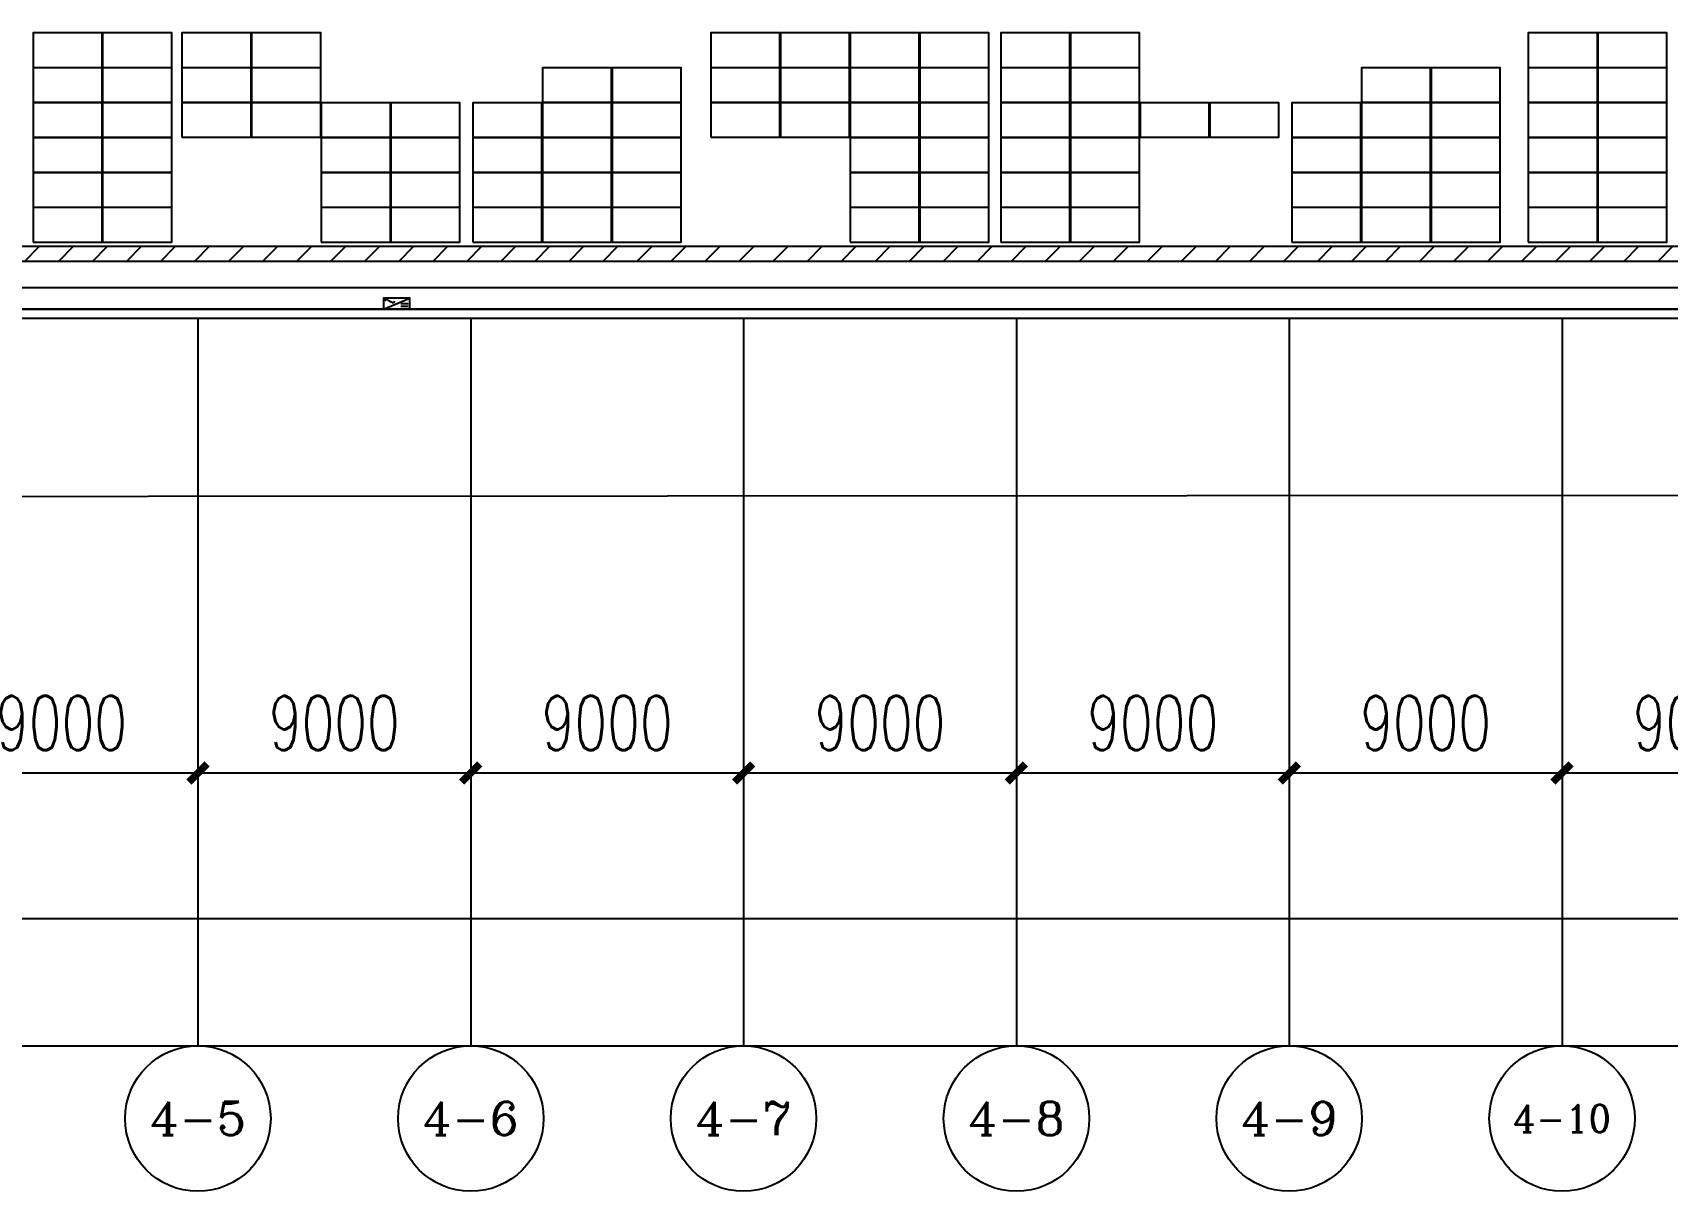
# Model space of a CAD drawing. Header units: millimetres. Extents: x 1218 to 2690, y 1163 to 1758.
# Drawn here: x 1766.8 to 1820.7, y 1307.3 to 1345.6 of the extents above; entities that cross this region are included whole.
import ezdxf
from ezdxf.enums import TextEntityAlignment as Align

# ---------------------------------------------------------------- set-up
doc = ezdxf.new("R2010")
doc.units = ezdxf.units.MM
for name, color, linetype in [('AXIS', 3, 'Continuous'), ('AXIS_TEXT', 7, 'Continuous'), ('PUB_DIM', 3, 'Continuous'), ('WALL', 9, 'Continuous'), ('单元区域外轮廓', 7, 'ByLayer'), ('屋脊线', 7, 'ByLayer'), ('电缆通道', 7, 'ByLayer'), ('组件', 7, 'ByLayer'), ('运维走道板', 1, 'Continuous'), ('逆变器', 7, 'ByLayer')]:
    doc.layers.add(name, color=color, linetype=linetype)
doc.styles.add('_TCH_AXIS', font='COMPLEX', dxfattribs={"bigfont": 'GBCBIG'})
doc.styles.add('_TCH_DIM_T3', font='SIMPLEX', dxfattribs={"width": 0.705882, "bigfont": 'GBCBIG'})
doc.styles.add('COMPLEX', font='COMPLEX')
doc.dimstyles.new('_TCH_ARCH&&600', dxfattribs={"dimtxt": 1785, "dimasz": 600, "dimexe": 1500, "dimexo": 1800, "dimgap": 757.5, "dimtad": 1, "dimdec": 0, "dimtxsty": '_TCH_DIM_T3', "dimblk": 'ARCHTICK', "dimcen": 2.5, "dimclrt": 7, "dimazin": 2, "dimtfac": 1, "dimtdec": 0, "dimtix": 1, "dimtmove": 2, "dimatfit": 3})

# ---------------------------------------------------------------- blocks, each defined once
blk = doc.blocks.new('_ArchTick')
at = {"color": 0, "linetype": 'ByBlock', "const_width": 0.4}
blk.add_lwpolyline([(-0.5, -0.5), (0.5, 0.5)], dxfattribs=at)
blk = doc.blocks.new('*D306')
at = {"layer": 'AXIS', "color": 0, "lineweight": -2, "transparency": 16777216}
for p, q in [((528760, 1863304), (528760, 1843804)), ((753760, 1863304), (753760, 1843804)), ((528760, 1845304), (753760, 1845304))]:
    blk.add_line(p, q, dxfattribs=at)
at = {"layer": 'Defpoints', "color": 0, "transparency": 16777216}
for p in [(528760, 1865104), (753760, 1865104), (753760, 1845304)]:
    blk.add_point(p, dxfattribs=at)
at = {"layer": 'AXIS', "color": 0, "lineweight": -2, "transparency": 16777216, "xscale": 600, "yscale": 600, "zscale": 600, "rotation": 180}
blk.add_blockref('_ArchTick', (528760, 1845304), dxfattribs=at)
at = {"layer": 'AXIS', "color": 0, "lineweight": -2, "transparency": 16777216, "xscale": 600, "yscale": 600, "zscale": 600}
blk.add_blockref('_ArchTick', (753760, 1845304), dxfattribs=at)
at = {"layer": 'AXIS', "color": 7, "transparency": 16777216, "insert": (641260, 1846954), "char_height": 1785, "attachment_point": 5, "style": '_TCH_DIM_T3'}
blk.add_mtext('\\A1;225000', dxfattribs=at)
blk = doc.blocks.new('*D310')
at = {"layer": 'AXIS', "color": 0, "lineweight": -2, "transparency": 16777216}
for p, q in [((555760, 1863304), (555760, 1848604)), ((564760, 1863304), (564760, 1848604)), ((555760, 1850104), (564760, 1850104))]:
    blk.add_line(p, q, dxfattribs=at)
at = {"layer": 'Defpoints', "color": 0, "transparency": 16777216}
for p in [(555760, 1865104), (564760, 1865104), (564760, 1850104)]:
    blk.add_point(p, dxfattribs=at)
at = {"layer": 'AXIS', "color": 0, "lineweight": -2, "transparency": 16777216, "xscale": 600, "yscale": 600, "zscale": 600, "rotation": 180}
blk.add_blockref('_ArchTick', (555760, 1850104), dxfattribs=at)
at = {"layer": 'AXIS', "color": 0, "lineweight": -2, "transparency": 16777216, "xscale": 600, "yscale": 600, "zscale": 600}
blk.add_blockref('_ArchTick', (564760, 1850104), dxfattribs=at)
at = {"layer": 'AXIS', "color": 7, "transparency": 16777216, "insert": (560260, 1851754), "char_height": 1785, "attachment_point": 5, "style": '_TCH_DIM_T3'}
blk.add_mtext('\\A1;9000', dxfattribs=at)
blk = doc.blocks.new('*D311')
at = {"layer": 'AXIS', "color": 0, "lineweight": -2, "transparency": 16777216}
for p, q in [((564760, 1863304), (564760, 1848604)), ((573760, 1863304), (573760, 1848604)), ((564760, 1850104), (573760, 1850104))]:
    blk.add_line(p, q, dxfattribs=at)
at = {"layer": 'Defpoints', "color": 0, "transparency": 16777216}
for p in [(564760, 1865104), (573760, 1865104), (573760, 1850104)]:
    blk.add_point(p, dxfattribs=at)
at = {"layer": 'AXIS', "color": 0, "lineweight": -2, "transparency": 16777216, "xscale": 600, "yscale": 600, "zscale": 600, "rotation": 180}
blk.add_blockref('_ArchTick', (564760, 1850104), dxfattribs=at)
at = {"layer": 'AXIS', "color": 0, "lineweight": -2, "transparency": 16777216, "xscale": 600, "yscale": 600, "zscale": 600}
blk.add_blockref('_ArchTick', (573760, 1850104), dxfattribs=at)
at = {"layer": 'AXIS', "color": 7, "transparency": 16777216, "insert": (569260, 1851754), "char_height": 1785, "attachment_point": 5, "style": '_TCH_DIM_T3'}
blk.add_mtext('\\A1;9000', dxfattribs=at)
blk = doc.blocks.new('*D312')
at = {"layer": 'AXIS', "color": 0, "lineweight": -2, "transparency": 16777216}
for p, q in [((573760, 1863304), (573760, 1848604)), ((582760, 1863304), (582760, 1848604)), ((573760, 1850104), (582760, 1850104))]:
    blk.add_line(p, q, dxfattribs=at)
at = {"layer": 'Defpoints', "color": 0, "transparency": 16777216}
for p in [(573760, 1865104), (582760, 1865104), (582760, 1850104)]:
    blk.add_point(p, dxfattribs=at)
at = {"layer": 'AXIS', "color": 0, "lineweight": -2, "transparency": 16777216, "xscale": 600, "yscale": 600, "zscale": 600, "rotation": 180}
blk.add_blockref('_ArchTick', (573760, 1850104), dxfattribs=at)
at = {"layer": 'AXIS', "color": 0, "lineweight": -2, "transparency": 16777216, "xscale": 600, "yscale": 600, "zscale": 600}
blk.add_blockref('_ArchTick', (582760, 1850104), dxfattribs=at)
at = {"layer": 'AXIS', "color": 7, "transparency": 16777216, "insert": (578260, 1851754), "char_height": 1785, "attachment_point": 5, "style": '_TCH_DIM_T3'}
blk.add_mtext('\\A1;9000', dxfattribs=at)
blk = doc.blocks.new('*D313')
at = {"layer": 'AXIS', "color": 0, "lineweight": -2, "transparency": 16777216}
for p, q in [((582760, 1863304), (582760, 1848604)), ((591760, 1863304), (591760, 1848604)), ((582760, 1850104), (591760, 1850104))]:
    blk.add_line(p, q, dxfattribs=at)
at = {"layer": 'Defpoints', "color": 0, "transparency": 16777216}
for p in [(582760, 1865104), (591760, 1865104), (591760, 1850104)]:
    blk.add_point(p, dxfattribs=at)
at = {"layer": 'AXIS', "color": 0, "lineweight": -2, "transparency": 16777216, "xscale": 600, "yscale": 600, "zscale": 600, "rotation": 180}
blk.add_blockref('_ArchTick', (582760, 1850104), dxfattribs=at)
at = {"layer": 'AXIS', "color": 0, "lineweight": -2, "transparency": 16777216, "xscale": 600, "yscale": 600, "zscale": 600}
blk.add_blockref('_ArchTick', (591760, 1850104), dxfattribs=at)
at = {"layer": 'AXIS', "color": 7, "transparency": 16777216, "insert": (587260, 1851754), "char_height": 1785, "attachment_point": 5, "style": '_TCH_DIM_T3'}
blk.add_mtext('\\A1;9000', dxfattribs=at)
blk = doc.blocks.new('*D314')
at = {"layer": 'AXIS', "color": 0, "lineweight": -2, "transparency": 16777216}
for p, q in [((591760, 1863304), (591760, 1848604)), ((600760, 1863304), (600760, 1848604)), ((591760, 1850104), (600760, 1850104))]:
    blk.add_line(p, q, dxfattribs=at)
at = {"layer": 'Defpoints', "color": 0, "transparency": 16777216}
for p in [(591760, 1865104), (600760, 1865104), (600760, 1850104)]:
    blk.add_point(p, dxfattribs=at)
at = {"layer": 'AXIS', "color": 0, "lineweight": -2, "transparency": 16777216, "xscale": 600, "yscale": 600, "zscale": 600, "rotation": 180}
blk.add_blockref('_ArchTick', (591760, 1850104), dxfattribs=at)
at = {"layer": 'AXIS', "color": 0, "lineweight": -2, "transparency": 16777216, "xscale": 600, "yscale": 600, "zscale": 600}
blk.add_blockref('_ArchTick', (600760, 1850104), dxfattribs=at)
at = {"layer": 'AXIS', "color": 7, "transparency": 16777216, "insert": (596260, 1851754), "char_height": 1785, "attachment_point": 5, "style": '_TCH_DIM_T3'}
blk.add_mtext('\\A1;9000', dxfattribs=at)
blk = doc.blocks.new('*D315')
at = {"layer": 'AXIS', "color": 0, "lineweight": -2, "transparency": 16777216}
for p, q in [((600760, 1863304), (600760, 1848604)), ((609760, 1863304), (609760, 1848604)), ((600760, 1850104), (609760, 1850104))]:
    blk.add_line(p, q, dxfattribs=at)
at = {"layer": 'Defpoints', "color": 0, "transparency": 16777216}
for p in [(600760, 1865104), (609760, 1865104), (609760, 1850104)]:
    blk.add_point(p, dxfattribs=at)
at = {"layer": 'AXIS', "color": 0, "lineweight": -2, "transparency": 16777216, "xscale": 600, "yscale": 600, "zscale": 600, "rotation": 180}
blk.add_blockref('_ArchTick', (600760, 1850104), dxfattribs=at)
at = {"layer": 'AXIS', "color": 0, "lineweight": -2, "transparency": 16777216, "xscale": 600, "yscale": 600, "zscale": 600}
blk.add_blockref('_ArchTick', (609760, 1850104), dxfattribs=at)
at = {"layer": 'AXIS', "color": 7, "transparency": 16777216, "insert": (605260, 1851754), "char_height": 1785, "attachment_point": 5, "style": '_TCH_DIM_T3'}
blk.add_mtext('\\A1;9000', dxfattribs=at)
blk = doc.blocks.new('*D316')
at = {"layer": 'AXIS', "color": 0, "lineweight": -2, "transparency": 16777216}
for p, q in [((609760, 1863304), (609760, 1848604)), ((618760, 1863304), (618760, 1848604)), ((609760, 1850104), (618760, 1850104))]:
    blk.add_line(p, q, dxfattribs=at)
at = {"layer": 'Defpoints', "color": 0, "transparency": 16777216}
for p in [(609760, 1865104), (618760, 1865104), (618760, 1850104)]:
    blk.add_point(p, dxfattribs=at)
at = {"layer": 'AXIS', "color": 0, "lineweight": -2, "transparency": 16777216, "xscale": 600, "yscale": 600, "zscale": 600, "rotation": 180}
blk.add_blockref('_ArchTick', (609760, 1850104), dxfattribs=at)
at = {"layer": 'AXIS', "color": 0, "lineweight": -2, "transparency": 16777216, "xscale": 600, "yscale": 600, "zscale": 600}
blk.add_blockref('_ArchTick', (618760, 1850104), dxfattribs=at)
at = {"layer": 'AXIS', "color": 7, "transparency": 16777216, "insert": (614260, 1851754), "char_height": 1785, "attachment_point": 5, "style": '_TCH_DIM_T3'}
blk.add_mtext('\\A1;9000', dxfattribs=at)
blk = doc.blocks.new('*D152')
at = {"layer": 'Defpoints', "color": 0, "transparency": 16777216}
for p in [(78160, 1865104), (1243360, 1865104), (1243360, 1841104)]:
    blk.add_point(p, dxfattribs=at)
at = {"layer": 'PUB_DIM', "color": 0, "lineweight": -2, "transparency": 16777216}
for p, q in [((78160, 1863304), (78160, 1839604)), ((1243360, 1863304), (1243360, 1839604)), ((78160, 1841104), (1243360, 1841104))]:
    blk.add_line(p, q, dxfattribs=at)
at = {"layer": 'PUB_DIM', "color": 0, "lineweight": -2, "transparency": 16777216, "xscale": 600, "yscale": 600, "zscale": 600, "rotation": 180}
blk.add_blockref('_ArchTick', (78160, 1841104), dxfattribs=at)
at = {"layer": 'PUB_DIM', "color": 0, "lineweight": -2, "transparency": 16777216, "xscale": 600, "yscale": 600, "zscale": 600}
blk.add_blockref('_ArchTick', (1243360, 1841104), dxfattribs=at)
at = {"layer": 'PUB_DIM', "color": 7, "transparency": 16777216, "insert": (660760, 1842754), "char_height": 1785, "attachment_point": 5, "style": '_TCH_DIM_T3'}
blk.add_mtext('\\A1;1165200', dxfattribs=at)
blk = doc.blocks.new('_AXISO')
blk.add_circle((0, 0), 0.5)
at = {"layer": 'AXIS_TEXT', "style": 'COMPLEX', "width": 1.041667}
blk.add_attdef('A', text='', height=0.56, dxfattribs=at).set_placement((-0.25, -0.28), (0.25, -0.28), align=Align.FIT)
blk = doc.blocks.new('*D401')
at = {"layer": 'AXIS', "color": 0, "lineweight": -2, "transparency": 16777216}
for p, q in [((528760, 1863304), (528760, 1843804)), ((753760, 1863304), (753760, 1843804)), ((528760, 1845304), (753760, 1845304))]:
    blk.add_line(p, q, dxfattribs=at)
at = {"layer": 'Defpoints', "color": 0, "transparency": 16777216}
for p in [(528760, 1865104), (753760, 1865104), (753760, 1845304)]:
    blk.add_point(p, dxfattribs=at)
at = {"layer": 'AXIS', "color": 0, "lineweight": -2, "transparency": 16777216, "xscale": 600, "yscale": 600, "zscale": 600, "rotation": 180}
blk.add_blockref('_ArchTick', (528760, 1845304), dxfattribs=at)
at = {"layer": 'AXIS', "color": 0, "lineweight": -2, "transparency": 16777216, "xscale": 600, "yscale": 600, "zscale": 600}
blk.add_blockref('_ArchTick', (753760, 1845304), dxfattribs=at)
at = {"layer": 'AXIS', "color": 7, "transparency": 16777216, "insert": (641260, 1846954), "char_height": 1785, "attachment_point": 5, "style": '_TCH_DIM_T3'}
blk.add_mtext('\\A1;225000', dxfattribs=at)
blk = doc.blocks.new('*D405')
at = {"layer": 'AXIS', "color": 0, "lineweight": -2, "transparency": 16777216}
for p, q in [((555760, 1863304), (555760, 1848604)), ((564760, 1863304), (564760, 1848604)), ((555760, 1850104), (564760, 1850104))]:
    blk.add_line(p, q, dxfattribs=at)
at = {"layer": 'Defpoints', "color": 0, "transparency": 16777216}
for p in [(555760, 1865104), (564760, 1865104), (564760, 1850104)]:
    blk.add_point(p, dxfattribs=at)
at = {"layer": 'AXIS', "color": 0, "lineweight": -2, "transparency": 16777216, "xscale": 600, "yscale": 600, "zscale": 600, "rotation": 180}
blk.add_blockref('_ArchTick', (555760, 1850104), dxfattribs=at)
at = {"layer": 'AXIS', "color": 0, "lineweight": -2, "transparency": 16777216, "xscale": 600, "yscale": 600, "zscale": 600}
blk.add_blockref('_ArchTick', (564760, 1850104), dxfattribs=at)
at = {"layer": 'AXIS', "color": 7, "transparency": 16777216, "insert": (560260, 1851754), "char_height": 1785, "attachment_point": 5, "style": '_TCH_DIM_T3'}
blk.add_mtext('\\A1;9000', dxfattribs=at)
blk = doc.blocks.new('*D406')
at = {"layer": 'AXIS', "color": 0, "lineweight": -2, "transparency": 16777216}
for p, q in [((564760, 1863304), (564760, 1848604)), ((573760, 1863304), (573760, 1848604)), ((564760, 1850104), (573760, 1850104))]:
    blk.add_line(p, q, dxfattribs=at)
at = {"layer": 'Defpoints', "color": 0, "transparency": 16777216}
for p in [(564760, 1865104), (573760, 1865104), (573760, 1850104)]:
    blk.add_point(p, dxfattribs=at)
at = {"layer": 'AXIS', "color": 0, "lineweight": -2, "transparency": 16777216, "xscale": 600, "yscale": 600, "zscale": 600, "rotation": 180}
blk.add_blockref('_ArchTick', (564760, 1850104), dxfattribs=at)
at = {"layer": 'AXIS', "color": 0, "lineweight": -2, "transparency": 16777216, "xscale": 600, "yscale": 600, "zscale": 600}
blk.add_blockref('_ArchTick', (573760, 1850104), dxfattribs=at)
at = {"layer": 'AXIS', "color": 7, "transparency": 16777216, "insert": (569260, 1851754), "char_height": 1785, "attachment_point": 5, "style": '_TCH_DIM_T3'}
blk.add_mtext('\\A1;9000', dxfattribs=at)
blk = doc.blocks.new('*D407')
at = {"layer": 'AXIS', "color": 0, "lineweight": -2, "transparency": 16777216}
for p, q in [((573760, 1863304), (573760, 1848604)), ((582760, 1863304), (582760, 1848604)), ((573760, 1850104), (582760, 1850104))]:
    blk.add_line(p, q, dxfattribs=at)
at = {"layer": 'Defpoints', "color": 0, "transparency": 16777216}
for p in [(573760, 1865104), (582760, 1865104), (582760, 1850104)]:
    blk.add_point(p, dxfattribs=at)
at = {"layer": 'AXIS', "color": 0, "lineweight": -2, "transparency": 16777216, "xscale": 600, "yscale": 600, "zscale": 600, "rotation": 180}
blk.add_blockref('_ArchTick', (573760, 1850104), dxfattribs=at)
at = {"layer": 'AXIS', "color": 0, "lineweight": -2, "transparency": 16777216, "xscale": 600, "yscale": 600, "zscale": 600}
blk.add_blockref('_ArchTick', (582760, 1850104), dxfattribs=at)
at = {"layer": 'AXIS', "color": 7, "transparency": 16777216, "insert": (578260, 1851754), "char_height": 1785, "attachment_point": 5, "style": '_TCH_DIM_T3'}
blk.add_mtext('\\A1;9000', dxfattribs=at)
blk = doc.blocks.new('*D408')
at = {"layer": 'AXIS', "color": 0, "lineweight": -2, "transparency": 16777216}
for p, q in [((582760, 1863304), (582760, 1848604)), ((591760, 1863304), (591760, 1848604)), ((582760, 1850104), (591760, 1850104))]:
    blk.add_line(p, q, dxfattribs=at)
at = {"layer": 'Defpoints', "color": 0, "transparency": 16777216}
for p in [(582760, 1865104), (591760, 1865104), (591760, 1850104)]:
    blk.add_point(p, dxfattribs=at)
at = {"layer": 'AXIS', "color": 0, "lineweight": -2, "transparency": 16777216, "xscale": 600, "yscale": 600, "zscale": 600, "rotation": 180}
blk.add_blockref('_ArchTick', (582760, 1850104), dxfattribs=at)
at = {"layer": 'AXIS', "color": 0, "lineweight": -2, "transparency": 16777216, "xscale": 600, "yscale": 600, "zscale": 600}
blk.add_blockref('_ArchTick', (591760, 1850104), dxfattribs=at)
at = {"layer": 'AXIS', "color": 7, "transparency": 16777216, "insert": (587260, 1851754), "char_height": 1785, "attachment_point": 5, "style": '_TCH_DIM_T3'}
blk.add_mtext('\\A1;9000', dxfattribs=at)
blk = doc.blocks.new('*D409')
at = {"layer": 'AXIS', "color": 0, "lineweight": -2, "transparency": 16777216}
for p, q in [((591760, 1863304), (591760, 1848604)), ((600760, 1863304), (600760, 1848604)), ((591760, 1850104), (600760, 1850104))]:
    blk.add_line(p, q, dxfattribs=at)
at = {"layer": 'Defpoints', "color": 0, "transparency": 16777216}
for p in [(591760, 1865104), (600760, 1865104), (600760, 1850104)]:
    blk.add_point(p, dxfattribs=at)
at = {"layer": 'AXIS', "color": 0, "lineweight": -2, "transparency": 16777216, "xscale": 600, "yscale": 600, "zscale": 600, "rotation": 180}
blk.add_blockref('_ArchTick', (591760, 1850104), dxfattribs=at)
at = {"layer": 'AXIS', "color": 0, "lineweight": -2, "transparency": 16777216, "xscale": 600, "yscale": 600, "zscale": 600}
blk.add_blockref('_ArchTick', (600760, 1850104), dxfattribs=at)
at = {"layer": 'AXIS', "color": 7, "transparency": 16777216, "insert": (596260, 1851754), "char_height": 1785, "attachment_point": 5, "style": '_TCH_DIM_T3'}
blk.add_mtext('\\A1;9000', dxfattribs=at)
blk = doc.blocks.new('*D410')
at = {"layer": 'AXIS', "color": 0, "lineweight": -2, "transparency": 16777216}
for p, q in [((600760, 1863304), (600760, 1848604)), ((609760, 1863304), (609760, 1848604)), ((600760, 1850104), (609760, 1850104))]:
    blk.add_line(p, q, dxfattribs=at)
at = {"layer": 'Defpoints', "color": 0, "transparency": 16777216}
for p in [(600760, 1865104), (609760, 1865104), (609760, 1850104)]:
    blk.add_point(p, dxfattribs=at)
at = {"layer": 'AXIS', "color": 0, "lineweight": -2, "transparency": 16777216, "xscale": 600, "yscale": 600, "zscale": 600, "rotation": 180}
blk.add_blockref('_ArchTick', (600760, 1850104), dxfattribs=at)
at = {"layer": 'AXIS', "color": 0, "lineweight": -2, "transparency": 16777216, "xscale": 600, "yscale": 600, "zscale": 600}
blk.add_blockref('_ArchTick', (609760, 1850104), dxfattribs=at)
at = {"layer": 'AXIS', "color": 7, "transparency": 16777216, "insert": (605260, 1851754), "char_height": 1785, "attachment_point": 5, "style": '_TCH_DIM_T3'}
blk.add_mtext('\\A1;9000', dxfattribs=at)
blk = doc.blocks.new('*D411')
at = {"layer": 'AXIS', "color": 0, "lineweight": -2, "transparency": 16777216}
for p, q in [((609760, 1863304), (609760, 1848604)), ((618760, 1863304), (618760, 1848604)), ((609760, 1850104), (618760, 1850104))]:
    blk.add_line(p, q, dxfattribs=at)
at = {"layer": 'Defpoints', "color": 0, "transparency": 16777216}
for p in [(609760, 1865104), (618760, 1865104), (618760, 1850104)]:
    blk.add_point(p, dxfattribs=at)
at = {"layer": 'AXIS', "color": 0, "lineweight": -2, "transparency": 16777216, "xscale": 600, "yscale": 600, "zscale": 600, "rotation": 180}
blk.add_blockref('_ArchTick', (609760, 1850104), dxfattribs=at)
at = {"layer": 'AXIS', "color": 0, "lineweight": -2, "transparency": 16777216, "xscale": 600, "yscale": 600, "zscale": 600}
blk.add_blockref('_ArchTick', (618760, 1850104), dxfattribs=at)
at = {"layer": 'AXIS', "color": 7, "transparency": 16777216, "insert": (614260, 1851754), "char_height": 1785, "attachment_point": 5, "style": '_TCH_DIM_T3'}
blk.add_mtext('\\A1;9000', dxfattribs=at)
blk = doc.blocks.new('*D569')
at = {"layer": 'Defpoints', "color": 0, "transparency": 16777216}
for p in [(78160, 1865104), (1243360, 1865104), (1243360, 1841104)]:
    blk.add_point(p, dxfattribs=at)
at = {"layer": 'PUB_DIM', "color": 0, "lineweight": -2, "transparency": 16777216}
for p, q in [((78160, 1863304), (78160, 1839604)), ((1243360, 1863304), (1243360, 1839604)), ((78160, 1841104), (1243360, 1841104))]:
    blk.add_line(p, q, dxfattribs=at)
at = {"layer": 'PUB_DIM', "color": 0, "lineweight": -2, "transparency": 16777216, "xscale": 600, "yscale": 600, "zscale": 600, "rotation": 180}
blk.add_blockref('_ArchTick', (78160, 1841104), dxfattribs=at)
at = {"layer": 'PUB_DIM', "color": 0, "lineweight": -2, "transparency": 16777216, "xscale": 600, "yscale": 600, "zscale": 600}
blk.add_blockref('_ArchTick', (1243360, 1841104), dxfattribs=at)
at = {"layer": 'PUB_DIM', "color": 7, "transparency": 16777216, "insert": (660760, 1842754), "char_height": 1785, "attachment_point": 5, "style": '_TCH_DIM_T3'}
blk.add_mtext('\\A1;1165200', dxfattribs=at)
blk = doc.blocks.new('*U582')
at = {"layer": '单元区域外轮廓', "color": 2}
blk.add_polyline3d([(582600, -78700, 12000), (-582600, -78700, 12000), (-582600, 78700, 12000), (582600, 78700, 12000)], close=True, dxfattribs=at)
at = {"flags": 1}
for tag in ['unit_id', 'unit_name', 'parapet_height', 'ground_elevation', 'is_enable_parapet']:
    blk.add_attdef(tag, (0, 0), '', height=2.5, dxfattribs=at)
blk = doc.blocks.new('*U583')
at = {"layer": '屋脊线', "color": 30}
blk.add_line((-582600, -78700, 12000), (582600, -78700, 12000), dxfattribs=at)
at = {"flags": 1}
for tag in ['unit_id', 'unit_name']:
    blk.add_attdef(tag, (0, 0), '', height=2.5, dxfattribs=at)
blk = doc.blocks.new('*U584')
at = {"color": 0}
blk.add_polyline3d([(0, 0, 0), (227.8, 0, 0), (227.8, 113.3, 5.8), (0, 113.3, 5.8)], close=True, dxfattribs=at)
at = {"flags": 1}
for tag in ['mounting-hole-spacing1', 'mounting-hole-spacing2', 'module-material', 'vmpo', 'voco', 'silicon-material', 'panel-length', 'panel-width', 'panel-height', 'userid', 'theme', 'note', 'name', 'pmax', 'company-name', 'id', 'impo', 'isco']:
    blk.add_attdef(tag, (0, 0), '', height=2.5, dxfattribs=at)
blk = doc.blocks.new('*U585')
at = {"layer": '组件', "color": 110}
for p in [(-10144.1, -7072.3, 1250.6), (-9914.3, -7072.3, 1250.6), (-10144.1, -7187.5, 1244.7), (-9914.3, -7187.5, 1244.7), (-9652.7, -7187.5, 1244.7), (-10144.1, -7302.8, 1238.8), (-9914.3, -7302.8, 1238.8), (-9652.7, -7302.8, 1238.8), (-10144.1, -7418, 1233), (-9914.3, -7418, 1233), (-10144.1, -7533.3, 1227.1), (-9914.3, -7533.3, 1227.1), (-10144.1, -7648.5, 1221.3), (-9914.3, -7648.5, 1221.3)]:
    blk.add_blockref('*U584', p, dxfattribs=at)
at = {"layer": '组件', "color": 180}
for p in [(-9652.7, -7072.3, 1250.6), (-9422.9, -7072.3, 1250.6), (-7908.2, -7072.3, 1250.6), (-7678.4, -7072.3, 1250.6), (-7448.6, -7072.3, 1250.6), (-7218.8, -7072.3, 1250.6), (-6951, -7072.3, 1250.6), (-6721.2, -7072.3, 1250.6), (-5211.4, -7072.3, 1250.6), (-4981.6, -7072.3, 1250.6), (-9422.9, -7187.5, 1244.7), (-8463.7, -7187.5, 1244.7), (-8233.9, -7187.5, 1244.7), (-7908.2, -7187.5, 1244.7), (-7678.4, -7187.5, 1244.7), (-7448.6, -7187.5, 1244.7), (-7218.8, -7187.5, 1244.7), (-6951, -7187.5, 1244.7), (-6721.2, -7187.5, 1244.7), (-5762, -7187.5, 1244.7), (-5532.2, -7187.5, 1244.7), (-5211.4, -7187.5, 1244.7), (-4981.6, -7187.5, 1244.7), (-9422.9, -7302.8, 1238.8), (-9193.1, -7302.8, 1238.8), (-8963.3, -7302.8, 1238.8), (-8693.5, -7302.8, 1238.8), (-8463.7, -7302.8, 1238.8), (-8233.9, -7302.8, 1238.8), (-7908.2, -7302.8, 1238.8), (-7678.4, -7302.8, 1238.8), (-7448.6, -7302.8, 1238.8), (-7218.8, -7302.8, 1238.8), (-6951, -7302.8, 1238.8), (-6721.2, -7302.8, 1238.8), (-6491.4, -7302.8, 1238.8), (-6261.6, -7302.8, 1238.8), (-5991.8, -7302.8, 1238.8), (-5762, -7302.8, 1238.8), (-5532.2, -7302.8, 1238.8), (-5211.4, -7302.8, 1238.8), (-4981.6, -7302.8, 1238.8), (-9193.1, -7418, 1233), (-8963.3, -7418, 1233), (-8693.5, -7418, 1233), (-8463.7, -7418, 1233), (-8233.9, -7418, 1233), (-7448.6, -7418, 1233), (-7218.8, -7418, 1233), (-6951, -7418, 1233), (-6721.2, -7418, 1233), (-5991.8, -7418, 1233), (-5762, -7418, 1233), (-5532.2, -7418, 1233), (-5211.4, -7418, 1233), (-4981.6, -7418, 1233), (-9193.1, -7533.3, 1227.1), (-8963.3, -7533.3, 1227.1), (-8693.5, -7533.3, 1227.1), (-8463.7, -7533.3, 1227.1), (-8233.9, -7533.3, 1227.1), (-7448.6, -7533.3, 1227.1), (-7218.8, -7533.3, 1227.1), (-6951, -7533.3, 1227.1), (-6721.2, -7533.3, 1227.1), (-5991.8, -7533.3, 1227.1), (-5762, -7533.3, 1227.1), (-5532.2, -7533.3, 1227.1), (-5211.4, -7533.3, 1227.1), (-4981.6, -7533.3, 1227.1), (-9193.1, -7648.5, 1221.3), (-8963.3, -7648.5, 1221.3), (-8693.5, -7648.5, 1221.3), (-8463.7, -7648.5, 1221.3), (-8233.9, -7648.5, 1221.3), (-7448.6, -7648.5, 1221.3), (-7218.8, -7648.5, 1221.3), (-6951, -7648.5, 1221.3), (-6721.2, -7648.5, 1221.3), (-5991.8, -7648.5, 1221.3), (-5762, -7648.5, 1221.3), (-5532.2, -7648.5, 1221.3), (-5211.4, -7648.5, 1221.3), (-4981.6, -7648.5, 1221.3)]:
    blk.add_blockref('*U584', p, dxfattribs=at)
at = {"flags": 1}
for tag in ['offset-x', 'offset-y', 'mode', 'tilt', 'azimuth', 'align', 'array-mode', 'panel-x', 'panel-y', 'panel-per-row', 'bracket-type', 'bracket-value', 'row-per-array']:
    blk.add_attdef(tag, (0, 0), '', height=2.5, dxfattribs=at)
blk = doc.blocks.new('*U621', base_point=(43.5, 18.1))
at = {"color": 0}
for p, q in [((0, 0), (87, 36.1)), ((56.7, 18.2), (81.7, 18.2)), ((56.7, 9.6), (81.7, 9.6))]:
    blk.add_line(p, q, dxfattribs=at)
blk.add_lwpolyline([(0, 0), (87, 0), (87, 36.1), (0, 36.1)], close=True, dxfattribs=at)
blk.add_lwpolyline([(4.7, 27, -0.6815), (15.8, 30.2), (25.5, 23.7, 0.6815), (36.6, 27)], format="xyb", dxfattribs=at)
blk = doc.blocks.new('DT1')
at = {"layer": 'AXIS', "color": 252, "true_color": 0x939598}
for p, q in [((564759.9, 1865103.7), (564759.9, 1841103.7)), ((573759.9, 1865103.7), (573759.9, 1841103.7)), ((582759.9, 1865103.7), (582759.9, 1841103.7)), ((591759.9, 1865103.7), (591759.9, 1841103.7)), ((600759.9, 1865103.7), (600759.9, 1841103.7)), ((609759.9, 1865103.7), (609759.9, 1841103.7))]:
    blk.add_line(p, q, dxfattribs=at)
at = {"layer": 'WALL'}
for p, q in [((78159.9, 1865403.7), (1243359.9, 1865403.7)), ((77859.9, 1865103.7), (1243659.9, 1865103.7))]:
    blk.add_line(p, q, dxfattribs=at)
blk.add_lwpolyline([(681609.9, 1866103.7), (528309.9, 1866103.7)], dxfattribs=at)
at = {"layer": 'AXIS', "color": 252, "true_color": 0x939598}
ref = blk.add_blockref('_AXISO', (564759.9, 1838703.7), dxfattribs=dict(at, xscale=4800, yscale=4800, zscale=4800))
ref.add_attrib('A', '4-5', dxfattribs={"layer": 'AXIS_TEXT', "height": 1093.72, "style": '_TCH_AXIS'}).set_placement((563171.4, 1838156.8), (566348.4, 1838156.8), align=Align.FIT)
ref = blk.add_blockref('_AXISO', (573759.9, 1838703.7), dxfattribs=dict(at, xscale=4800, yscale=4800, zscale=4800))
ref.add_attrib('A', '4-6', dxfattribs={"layer": 'AXIS_TEXT', "height": 1093.72, "style": '_TCH_AXIS'}).set_placement((572171.4, 1838156.8), (575348.4, 1838156.8), align=Align.FIT)
ref = blk.add_blockref('_AXISO', (582759.9, 1838703.7), dxfattribs=dict(at, xscale=4800, yscale=4800, zscale=4800))
ref.add_attrib('A', '4-7', dxfattribs={"layer": 'AXIS_TEXT', "height": 1093.72, "style": '_TCH_AXIS'}).set_placement((581171.4, 1838156.8), (584348.4, 1838156.8), align=Align.FIT)
ref = blk.add_blockref('_AXISO', (591759.9, 1838703.7), dxfattribs=dict(at, xscale=4800, yscale=4800, zscale=4800))
ref.add_attrib('A', '4-8', dxfattribs={"layer": 'AXIS_TEXT', "height": 1093.72, "style": '_TCH_AXIS'}).set_placement((590171.4, 1838156.8), (593348.4, 1838156.8), align=Align.FIT)
ref = blk.add_blockref('_AXISO', (600759.9, 1838703.7), dxfattribs=dict(at, xscale=4800, yscale=4800, zscale=4800))
ref.add_attrib('A', '4-9', dxfattribs={"layer": 'AXIS_TEXT', "height": 1093.72, "style": '_TCH_AXIS'}).set_placement((599171.4, 1838156.8), (602348.4, 1838156.8), align=Align.FIT)
ref = blk.add_blockref('_AXISO', (609759.9, 1838703.7), dxfattribs=dict(at, xscale=4800, yscale=4800, zscale=4800))
ref.add_attrib('A', '4-10', dxfattribs={"layer": 'AXIS_TEXT', "height": 894.89, "style": '_TCH_AXIS'}).set_placement((608140.5, 1838256.3), (611379.2, 1838256.3), align=Align.FIT)
for p1, p2, distance, picture, middle in [((528759.9, 1865103.7), (753759.9, 1865103.7), -19800, '*D306', (641259.9, 1846953.7)), ((528759.9, 1865103.7), (753759.9, 1865103.7), -19800, '*D401', (641259.9, 1846953.7)), ((555759.9, 1865103.7), (564759.9, 1865103.7), -15000, '*D310', (560259.9, 1851753.7)), ((555759.9, 1865103.7), (564759.9, 1865103.7), -15000, '*D405', (560259.9, 1851753.7)), ((564759.9, 1865103.7), (573759.9, 1865103.7), -15000, '*D311', (569259.9, 1851753.7)), ((564759.9, 1865103.7), (573759.9, 1865103.7), -15000, '*D406', (569259.9, 1851753.7)), ((573759.9, 1865103.7), (582759.9, 1865103.7), -15000, '*D312', (578259.9, 1851753.7)), ((573759.9, 1865103.7), (582759.9, 1865103.7), -15000, '*D407', (578259.9, 1851753.7)), ((582759.9, 1865103.7), (591759.9, 1865103.7), -15000, '*D313', (587259.9, 1851753.7)), ((582759.9, 1865103.7), (591759.9, 1865103.7), -15000, '*D408', (587259.9, 1851753.7)), ((591759.9, 1865103.7), (600759.9, 1865103.7), -15000, '*D314', (596259.9, 1851753.7)), ((591759.9, 1865103.7), (600759.9, 1865103.7), -15000, '*D409', (596259.9, 1851753.7)), ((600759.9, 1865103.7), (609759.9, 1865103.7), -15000, '*D315', (605259.9, 1851753.7)), ((600759.9, 1865103.7), (609759.9, 1865103.7), -15000, '*D410', (605259.9, 1851753.7)), ((609759.9, 1865103.7), (618759.9, 1865103.7), -15000, '*D316', (614259.9, 1851753.7)), ((609759.9, 1865103.7), (618759.9, 1865103.7), -15000, '*D411', (614259.9, 1851753.7))]:
    dim = blk.add_aligned_dim(p1=p1, p2=p2, distance=distance, dimstyle='_TCH_ARCH&&600', dxfattribs=at)
    dim.commit()
    dim.dimension.update_dxf_attribs({"geometry": picture, "text_midpoint": middle})
at = {"layer": 'PUB_DIM', "color": 252, "true_color": 0x939598}
for picture in ['*D152', '*D569']:
    dim = blk.add_aligned_dim(p1=(78159.9, 1865103.7), p2=(1243359.9, 1865103.7), distance=-24000, dimstyle='_TCH_ARCH&&600', dxfattribs=at)
    dim.commit()
    dim.dimension.update_dxf_attribs({"geometry": picture, "text_midpoint": (660759.9, 1842753.7)})

msp = doc.modelspace()

# ---------------------------------------------------------------- hatches: boundary and pattern name
at = {"layer": '运维走道板'}
h = msp.add_hatch(dxfattribs=at)
h.set_pattern_fill('ANSI31', color=1, scale=0.5)
h.set_pattern_definition([(45, (3149.2461, -2479.9126), (-0.561266, 0.561266), [])])
h.paths.add_polyline_path([(1736.626, 1338.527), (2077.67, 1338.527), (2077.67, 1338.027), (1736.626, 1338.027)])

# ---------------------------------------------------------------- linework, layer by layer
at = {"layer": '单元区域外轮廓', "color": 4, "elevation": 12}
msp.add_lwpolyline([(2450.821, 1336.45), (1285.621, 1336.45), (1285.621, 1493.85), (2450.821, 1493.85)], close=True, dxfattribs=at)
at = {"layer": '电缆通道', "color": 6}
msp.add_polyline3d([(1736.306, 1330.257, 0.01), (1976.174, 1330.416, 0.01)], dxfattribs=at)
at = {"layer": '运维走道板', "elevation": 12.3}
msp.add_lwpolyline([(1736.626, 1338.527), (2077.67, 1338.527), (2077.67, 1338.027), (1736.626, 1338.027), (1736.626, 1338.527)], dxfattribs=at)

# ---------------------------------------------------------------- block references
at = {"xscale": 0.001, "yscale": 0.001, "zscale": 0.001}
msp.add_blockref('DT1', (1207.461, -528.954, 12.3), dxfattribs=at)
at = {"layer": '单元区域外轮廓', "xscale": 0.001, "yscale": 0.001, "zscale": 0.001}
msp.add_blockref('*U582', (1868.221, 1415.15), dxfattribs=at)
at = {"layer": '屋脊线', "xscale": 0.001, "yscale": 0.001, "zscale": 0.001}
msp.add_blockref('*U583', (1868.221, 1415.15), dxfattribs=at)
at = {"layer": '组件', "xscale": 0.01, "yscale": 0.01, "zscale": 0.01}
msp.add_blockref('*U585', (1868.221, 1415.15), dxfattribs=at)
at = {"layer": '逆变器', "xscale": 0.01, "yscale": 0.01, "zscale": 0.01}
msp.add_blockref('*U621', (1778.778, 1336.63, 12.577), dxfattribs=at)

doc.saveas('drawing.dxf')
